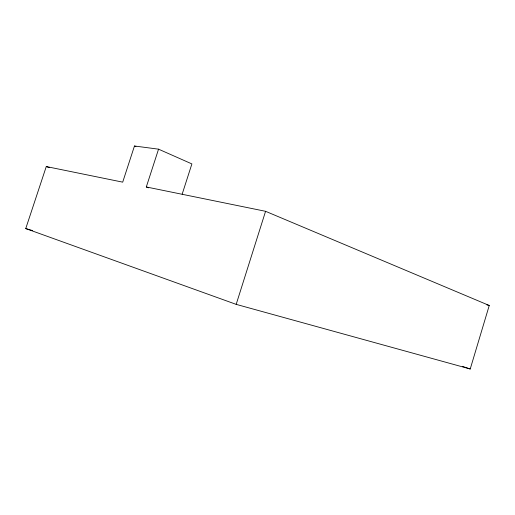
<?xml version="1.0" encoding="UTF-8"?>
<svg xmlns="http://www.w3.org/2000/svg" width="515" height="515" viewBox="0 0 515 515"><rect width="100%" height="100%" fill="white"/><g stroke="black" fill="none" stroke-linecap="round" stroke-linejoin="round"><path stroke-width="0.77" d="M158.549 149.17L134.466 146.003L122.699 182.149L46.273 166.551L25.75 228.576L236.179 304.365L470.221 368.998L489.25 305.485L265.573 211.305L146.305 186.964L158.549 149.17L191.895 163.918L182.175 194.136M236.179 304.365L265.573 211.305M486.92 304.886L489.25 305.485M25.75 228.576L32.683 230.617M462.599 366.429L470.221 368.998M46.273 166.551L49.286 167.665M146.305 186.964L148.52 187.827M134.466 146.003L135.934 146.633"/></g></svg>
